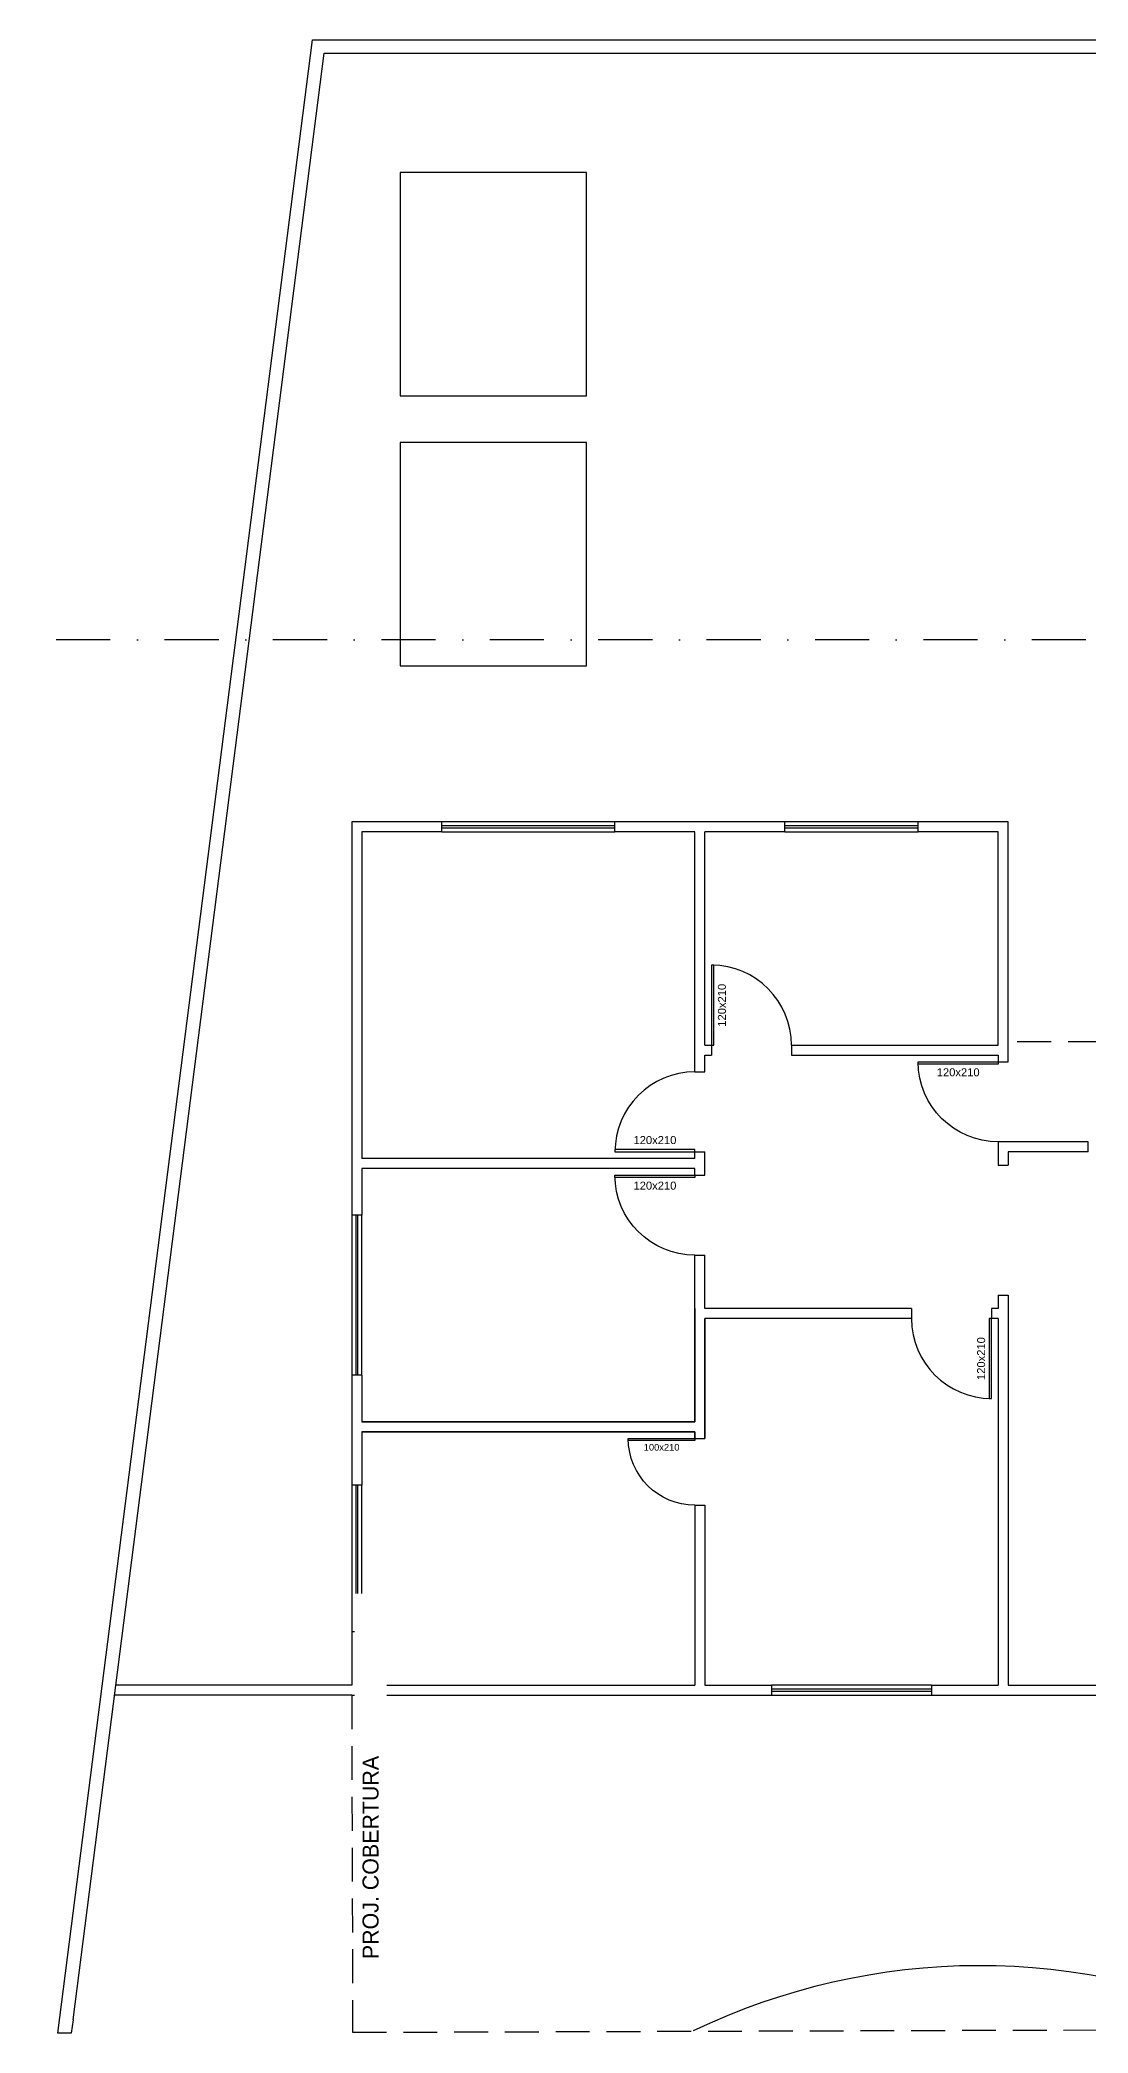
# Model space of a CAD drawing. Header units: centimetres. Extents: x 30244 to 591333, y -111940 to 104227.
# Drawn here: x 422451 to 424024, y 36978 to 39967 of the extents above; entities that cross this region are included whole.
import ezdxf
from ezdxf.enums import TextEntityAlignment as Align

# ---------------------------------------------------------------- set-up
doc = ezdxf.new("R2010")
doc.units = ezdxf.units.CM
doc.header["$LTSCALE"] = 4
doc.linetypes.add('DASHDOT', pattern=[25.4, 12.7, -6.35, 0, -6.35])
doc.linetypes.add('HIDDENX2', pattern=[19.05, 12.7, -6.35])
for name, color, linetype in [('0.1', 1, 'Continuous'), ('0.2', 2, 'Continuous'), ('0.4', 4, 'Continuous'), ('0.6', 6, 'Continuous'), ('02-CONT', 2, 'Continuous'), ('B-CORTE', 4, 'DASHDOT'), ('C-TEXTO-02', 2, 'Continuous')]:
    doc.layers.add(name, color=color, linetype=linetype)
doc.styles.add('2mm 1-50', font='arial.ttf', dxfattribs={"height": 0.1})
doc.styles.add('Símbolos', font='ERASLGHT.TTF')

# ---------------------------------------------------------------- blocks, each defined once
blk = doc.blocks.new('1_00e')
blk.add_lwpolyline([(-28.4, -52.3), (-25.4, -52.3), (-25.4, 47.7), (-28.4, 47.7)], close=True)
at = {"color": 1}
blk.add_arc((-28.4, -52.3), 100, 0, 90, dxfattribs=at)

msp = doc.modelspace()

# ---------------------------------------------------------------- linework, layer by layer
at = {"layer": '0.1', "linetype": 'HIDDENX2'}
for points in [[(425573.863, 37501.162), (425573.863, 37651.162), (424959.279, 37651.162), (424959.279, 38464.548), (423904.279, 38464.548)], [(422919.279, 37484.548), (422920.661, 36979.064), (424999.253, 36985.867)]]:
    msp.add_lwpolyline(points, dxfattribs=at)
at = {"layer": '0.1'}
msp.add_arc((423861.52, 36086.054), 992.987, 64.664727, 115.648534, dxfattribs=at)
at = {"layer": '0.2'}
for p, q in [((423314.279, 38794.548), (423054.279, 38794.548)), ((423314.279, 38788.548), (423054.279, 38788.548)), ((423054.279, 38785.548), (423314.279, 38785.548)), ((423054.279, 38779.548), (423314.279, 38779.548)), ((423769.279, 38794.548), (423569.279, 38794.548)), ((423769.279, 38788.548), (423569.279, 38788.548)), ((423569.279, 38785.548), (423769.279, 38785.548)), ((423569.279, 38779.548), (423769.279, 38779.548)), ((422919.279, 38204.548), (422919.279, 37964.548)), ((422925.279, 38204.548), (422925.279, 37964.548)), ((422928.279, 37964.548), (422928.279, 38204.548)), ((422934.279, 37964.548), (422934.279, 38204.548)), ((422919.279, 37799.548), (422919.279, 37579.548)), ((422925.279, 37799.548), (422925.279, 37579.548)), ((422928.279, 37579.548), (422928.279, 37799.548)), ((422934.279, 37579.548), (422934.279, 37799.548)), ((423789.279, 37499.548), (423549.279, 37499.548)), ((423789.279, 37493.548), (423549.279, 37493.548)), ((423549.279, 37490.548), (423789.279, 37490.548)), ((423549.279, 37484.548), (423789.279, 37484.548))]:
    msp.add_line(p, q, dxfattribs=at)
for points in [[(422991.771, 39433.685), (423271.771, 39433.685), (423271.771, 39768.685), (422991.771, 39768.685)], [(422991.771, 39028.655), (423271.771, 39028.655), (423271.771, 39363.655), (422991.771, 39363.655)]]:
    msp.add_lwpolyline(points, close=True, dxfattribs=at)
at = {"layer": '0.4'}
msp.add_line((422501.254, 36997.917), (422498.13, 36977.909), dxfattribs=at)
for points in [[(422498.13, 36977.909), (422478.528, 36977.855), (422860.414, 39967.405), (435860.854, 39967.405), (435022.924, 37551.138)], [(422501.254, 36997.917), (422878.022, 39947.405), (435832.75, 39947.405), (435008.691, 37571.138)]]:
    msp.add_lwpolyline(points, dxfattribs=at)
at = {"layer": '0.6'}
for p, q in [((423054.279, 38779.548), (423054.279, 38794.548)), ((423314.279, 38779.548), (423314.279, 38794.548)), ((423569.279, 38779.548), (423569.279, 38794.548)), ((423769.279, 38779.548), (423769.279, 38794.548)), ((423459.279, 38459.548), (423459.279, 38444.548)), ((423579.279, 38459.548), (423579.279, 38444.548)), ((423434.279, 38419.548), (423449.279, 38419.548)), ((423889.279, 38444.548), (423889.279, 38434.548)), ((423889.279, 38434.548), (423904.279, 38434.548)), ((423904.279, 38434.548), (423904.279, 38444.548)), ((423434.279, 38299.548), (423449.279, 38299.548)), ((424024.279, 38299.548), (424024.279, 38314.548)), ((423889.279, 38279.548), (423904.279, 38279.548)), ((423434.279, 38264.548), (423449.279, 38264.548)), ((422934.279, 38204.548), (422919.279, 38204.548)), ((423434.279, 38144.548), (423449.279, 38144.548)), ((423759.279, 38064.548), (423759.279, 38049.548)), ((423879.279, 38064.548), (423879.279, 38049.548)), ((423889.279, 38084.548), (423904.279, 38084.548)), ((422934.279, 37964.548), (422919.279, 37964.548)), ((423434.279, 37869.548), (423449.279, 37869.548)), ((422934.279, 37799.548), (422919.279, 37799.548)), ((423434.279, 37769.548), (423449.279, 37769.548)), ((422934.279, 37579.548), (422919.279, 37579.548)), ((422919.279, 37499.548), (422565.332, 37499.548)), ((423549.279, 37499.548), (423549.279, 37484.548)), ((423789.279, 37499.548), (423789.279, 37484.548)), ((422919.279, 37484.548), (422563.416, 37484.548))]:
    msp.add_line(p, q, dxfattribs=at)
for points in [[(423054.279, 38794.548), (422919.279, 38794.548), (422919.279, 38274.548)], [(423054.279, 38779.548), (422934.279, 38779.548), (422934.279, 38289.548)], [(423449.279, 38794.548), (423314.279, 38794.548)], [(423434.279, 38419.548), (423434.279, 38779.548), (423314.279, 38779.548)], [(423569.279, 38794.548), (423434.279, 38794.548)], [(423449.279, 38459.548), (423449.279, 38779.548)], [(423569.279, 38779.548), (423449.279, 38779.548)], [(423579.279, 38459.548), (423889.279, 38459.548), (423889.279, 38779.548), (423769.279, 38779.548)], [(423904.279, 38444.548), (423904.279, 38794.548), (423769.279, 38794.548)], [(423449.279, 38459.548), (423459.279, 38459.548)], [(423449.279, 38419.548), (423449.279, 38444.548)], [(423449.279, 38444.548), (423459.279, 38444.548)], [(423579.279, 38444.548), (423889.279, 38444.548)], [(423434.279, 38289.548), (423434.279, 38299.548)], [(423449.279, 38274.548), (423449.279, 38299.548)], [(424024.279, 38314.548), (423889.279, 38314.548), (423889.279, 38279.548)], [(424024.279, 38299.548), (423904.279, 38299.548), (423904.279, 38279.548)], [(422919.279, 38289.548), (422919.279, 38204.548)], [(423434.279, 38289.548), (422934.279, 38289.548)], [(423434.279, 38264.548), (423434.279, 38274.548), (422934.279, 38274.548), (422934.279, 38204.548)], [(423449.279, 38264.548), (423449.279, 38289.548)], [(422934.279, 37964.548), (422934.279, 37894.548), (423434.279, 37894.548), (423434.279, 38144.548)], [(423449.279, 38064.548), (423449.279, 38144.548)], [(423434.279, 38064.548), (423434.279, 37894.548)], [(423759.279, 38064.548), (423449.279, 38064.548)], [(423889.279, 38064.548), (423879.279, 38064.548)], [(423889.279, 38084.548), (423889.279, 38064.548)], [(423904.279, 38084.548), (423904.279, 37499.548), (424149.279, 37499.548)], [(423759.279, 38049.548), (423449.279, 38049.548), (423449.279, 37869.548)], [(423449.279, 37879.548), (423449.279, 38049.548)], [(423889.279, 38049.548), (423879.279, 38049.548)], [(423889.279, 38049.548), (423889.279, 37499.548)], [(422919.279, 37964.548), (422919.279, 37879.548)], [(422919.279, 37894.548), (422919.279, 37799.548)], [(423434.279, 37894.548), (422934.279, 37894.548)], [(423434.279, 37869.548), (423434.279, 37879.548), (422934.279, 37879.548), (422934.279, 37799.548)], [(422934.279, 37879.548), (423434.279, 37879.548)], [(423434.279, 37879.548), (423434.279, 37869.548)], [(423449.279, 37869.548), (423449.279, 37894.548)], [(423434.279, 37769.548), (423434.279, 37499.548)], [(423449.279, 37769.548), (423449.279, 37499.548), (423549.279, 37499.548)], [(422919.279, 37579.548), (422919.279, 37499.548)], [(422934.279, 37579.548), (422934.279, 37499.548), (423434.279, 37499.548)], [(423789.279, 37499.548), (423889.279, 37499.548)], [(422919.279, 37484.548), (423449.279, 37484.548)], [(423434.279, 37484.548), (423549.279, 37484.548)], [(423789.279, 37484.548), (423904.279, 37484.548)], [(423889.279, 37484.548), (424149.279, 37484.548)]]:
    msp.add_lwpolyline(points, dxfattribs=at)
at = {"layer": 'B-CORTE', "ltscale": 1.6}
msp.add_line((435732.564, 39067.623), (422424.219, 39067.623), dxfattribs=at)

# ---------------------------------------------------------------- block references
at = {"layer": '02-CONT', "xscale": 1.2, "yscale": 1.2, "zscale": 1.2}
msp.add_blockref('1_00e', (423493.366, 38522.252), dxfattribs=at)
at = {"layer": '02-CONT', "yscale": 1.2, "zscale": 1.2}
for p, xscale, rotation in [((423371.576, 38333.635), 1.2, 89.99999999999999), ((423826.576, 38400.462), -1.2, 90), ((423371.576, 38230.462), -1.2, 90), ((423845.193, 37986.845), 1.2, 180)]:
    msp.add_blockref('1_00e', p, dxfattribs=dict(at, xscale=xscale, rotation=rotation))
at = {"layer": '02-CONT', "xscale": -1, "rotation": 90}
msp.add_blockref('1_00e', (423382.026, 37841.143), dxfattribs=at)

# ---------------------------------------------------------------- texts
at = {"layer": '02-CONT', "style": '2mm 1-50'}
for p in [(423474.724, 38519.494), (423863.679, 37989.548)]:
    msp.add_text('120x210', height=12, rotation=90, dxfattribs=at).set_placement(p, align=Align.MIDDLE_CENTER)
for s, height, p in [('120x210', 12, (423829.279, 38418.948)), ('120x210', 12, (423374.279, 38317.297)), ('120x210', 12, (423374.279, 38248.948)), ('100x210', 10, (423384.279, 37856.548))]:
    msp.add_text(s, height=height, dxfattribs=at).set_placement(p, align=Align.MIDDLE_CENTER)

# ---------------------------------------------------------------- next in the draw order: texts
at = {"layer": 'C-TEXTO-02', "insert": (422935.535, 37088.791), "char_height": 24, "width": 536.35929, "attachment_point": 1, "rotation": 90, "style": 'Símbolos', "bg_fill": 2}
msp.add_mtext('PROJ. COBERTURA', dxfattribs=at)

doc.saveas('drawing.dxf')
